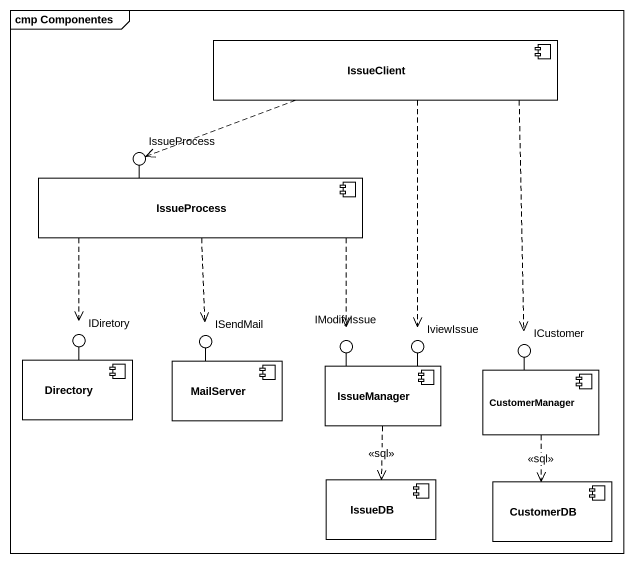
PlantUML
@startuml
mainframe cmp Componentes
component IssueClient
() IssueProcess
component "IssueProcess" as IssueProcess_2
() IDiretory
() ISendMail
() IModifyIssue
() IviewIssue
() ICustomer
component Directory
component MailServer
component IssueManager
component CustomerManager
component IssueDB
component CustomerDB
IssueProcess_2 -up- IssueProcess
Directory -up- IDiretory
MailServer -up- ISendMail
IssueManager -up- IModifyIssue
IssueManager -up- IviewIssue
CustomerManager -up- ICustomer
IssueClient .left.> IssueProcess
IssueClient ..> IviewIssue
IssueClient ..> ICustomer
IssueProcess_2 ..> IDiretory
IssueProcess_2 ..> ISendMail
IssueProcess_2 ..> IModifyIssue
IssueManager ..> IssueDB : <<sql>>
CustomerManager ..> CustomerDB : <<sql>>
@enduml
